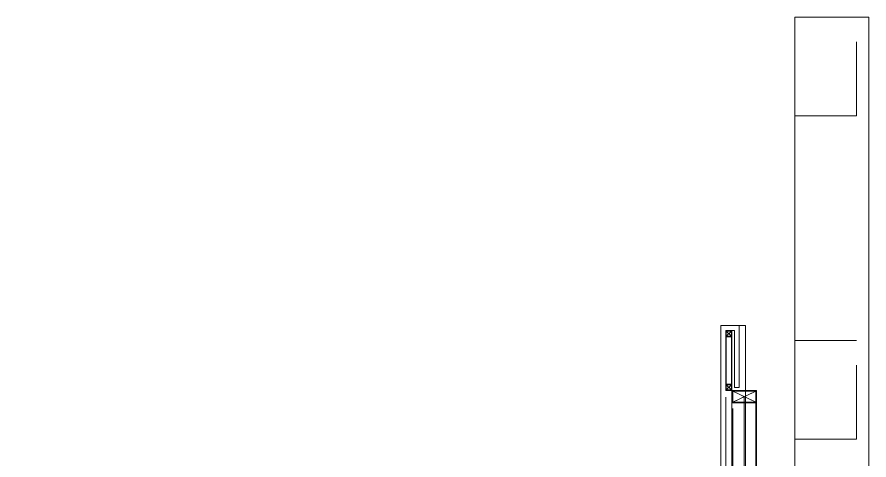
# Model space of a CAD drawing. Header units: millimetres. Extents: x 663313 to 1226001, y 1431724 to 1620898.
# Drawn here: x 663723.854 to 663727.304, y 1524737.584 to 1524739.378 of the extents above; entities that cross this region are included whole.
import ezdxf

# ---------------------------------------------------------------- set-up
doc = ezdxf.new("R2010")
doc.units = ezdxf.units.MM
doc.linetypes.add('XKITLINE00', pattern=[0])
doc.linetypes.add('XKITLINE02', pattern=[4, 2, -2])
doc.layers.add('Part', color=7, linetype='Continuous', lineweight=0)

# ---------------------------------------------------------------- blocks, each defined once
blk = doc.blocks.new('*A25671021')
at = {"layer": 'Part', "color": 7, "linetype": 'XKITLINE00', "lineweight": 0}
for p, q in [((217.067282, 41.815369), (215.067262, 41.815369)), ((215.067282, 18.482036), (215.067282, 41.815369)), ((217.067282, 41.815369), (217.067262, 41.815369)), ((217.067282, 18.482036), (217.067282, 41.815369)), ((217.067282, 18.482036), (215.067262, 18.482036)), ((217.067262, 18.482036), (217.067282, 18.482036))]:
    blk.add_line(p, q, dxfattribs=at)
at = {"layer": 'Part', "color": 7, "linetype": 'XKITLINE02', "lineweight": 0}
for p, q in [((215.067262, 18.482036), (215.067262, 41.815369)), ((215.067262, 41.815369), (215.067282, 41.815369)), ((217.067262, 41.815369), (217.067262, 18.482036)), ((215.067262, 18.482036), (215.067282, 18.482036))]:
    blk.add_line(p, q, dxfattribs=at)
blk = doc.blocks.new('*A25891043')
at = {"layer": 'Part', "color": 7, "linetype": 'XKITLINE02', "lineweight": 0}
for p, q in [((213.067163, 33.482035), (213.067163, 29.548692)), ((213.067163, 33.482035), (213.067174, 33.482035)), ((213.067164, 29.548692), (213.067164, 33.482035)), ((213.067173, 33.482035), (213.067173, 29.548692)), ((213.700497, 29.548691), (213.700497, 33.482035)), ((213.700507, 29.548691), (213.700507, 33.482035)), ((213.73383, 29.54869), (213.73383, 33.482035)), ((213.067164, 29.548692), (213.043483, 28.795206)), ((213.043483, 28.795206), (213.067163, 29.548692)), ((213.043493, 28.795206), (213.067173, 29.548692)), ((213.675566, 28.755438), (213.700497, 29.548691)), ((213.700507, 29.548691), (213.675576, 28.755438)), ((213.73383, 29.54869), (213.708834, 28.753345)), ((194.067159, 17.548711), (194.067149, 17.548711)), ((194.067149, 17.548711), (194.067149, 16.882044)), ((201.820643, 17.57239), (201.067157, 17.548711)), ((201.067157, 17.548711), (201.820642, 17.57239)), ((201.067167, 17.548711), (201.820652, 17.57239)), ((194.067149, 16.915378), (201.067167, 16.915378)), ((194.067149, 16.882044), (194.067159, 16.882044)), ((201.067157, 16.915378), (201.86041, 16.940307)), ((201.862503, 16.907039), (201.067157, 16.882044)), ((201.860419, 16.940307), (201.067167, 16.915378))]:
    blk.add_line(p, q, dxfattribs=at)
at = {"layer": 'Part', "color": 7, "linetype": 'XKITLINE00', "lineweight": 0}
for p, q in [((213.067174, 29.548692), (213.067174, 33.482035)), ((213.067174, 33.482035), (213.73384, 33.482035)), ((213.73384, 29.54869), (213.73384, 33.482035)), ((213.067174, 29.548692), (213.043493, 28.795206)), ((213.708844, 28.753345), (213.73384, 29.54869)), ((194.067159, 17.548711), (201.067167, 17.548711)), ((194.067159, 17.548711), (194.067159, 16.882044)), ((201.820653, 17.57239), (201.067167, 17.548711)), ((194.067149, 16.882044), (201.067167, 16.882044)), ((201.067167, 16.882044), (201.862513, 16.907039))]:
    blk.add_line(p, q, dxfattribs=at)
at = {"layer": 'Part', "color": 7, "linetype": 'XKITLINE02', "lineweight": 0}
for centre, radius in [((201.067157, 29.548718), 12.000007), ((201.067157, 29.548718), 12.000007), ((201.067167, 29.548718), 12.000007), ((201.067157, 29.548718), 12.63334), ((201.067167, 29.548718), 12.63334), ((201.067157, 29.548718), 12.666674)]:
    blk.add_arc(centre, radius, 273.599995, 356.399881, dxfattribs=at)
at = {"layer": 'Part', "color": 7, "linetype": 'XKITLINE00', "lineweight": 0}
for radius in [12.000007, 12.666674]:
    blk.add_arc((201.067167, 29.548718), radius, 273.599995, 356.399881, dxfattribs=at)
blk = doc.blocks.new('*A25901044')
at = {"layer": 'Part', "color": 7, "linetype": 'XKITLINE02', "lineweight": 0}
for p, q in [((213.567163, 33.482035), (213.067157, 33.482035)), ((213.067163, 29.548702), (213.067163, 33.482035)), ((213.567163, 31.815368), (213.567163, 33.482035)), ((213.200491, 33.348701), (213.43383, 33.348701)), ((213.200497, 29.548702), (213.200497, 33.348701)), ((213.43383, 33.348701), (213.433824, 33.348701)), ((213.43383, 31.815368), (213.43383, 33.348701)), ((213.567163, 31.815368), (213.433824, 31.815368)), ((213.567157, 31.815368), (213.567163, 31.815368)), ((213.174518, 28.755143), (213.200497, 29.548702)), ((213.041974, 28.779243), (213.04147, 28.763864)), ((194.067143, 17.548711), (201.067145, 17.548711)), ((194.067149, 17.415378), (194.067149, 17.548711)), ((201.851983, 17.574402), (201.836615, 17.573899)), ((201.067145, 17.415378), (194.067143, 17.415378)), ((201.067145, 17.415378), (201.860703, 17.441354))]:
    blk.add_line(p, q, dxfattribs=at)
at = {"layer": 'Part', "color": 7, "linetype": 'XKITLINE00', "lineweight": 0}
for p, q in [((213.067163, 29.548702), (213.041974, 28.779243)), ((201.836615, 17.573899), (201.067145, 17.548711))]:
    blk.add_line(p, q, dxfattribs=at)
at = {"layer": 'Part', "color": 7, "linetype": 'XKITLINE02', "lineweight": 0}
for radius, start, end in [(12.133324, 273.749874, 356.249995), (11.999991, 355.099156, 356.249995), (11.999991, 351.178762, 352.64676), (11.999991, 347.398658, 348.969935), (11.999991, 343.665304, 345.292924), (11.999991, 339.953197, 341.615701), (11.999991, 336.252532, 337.938229), (11.999991, 332.55873, 334.260466), (11.999991, 328.869371, 330.582359), (11.999991, 325.183051, 326.903842), (11.999991, 321.498902, 323.224829), (11.999991, 317.816358, 319.545209), (11.999991, 314.135034, 315.864838), (11.999991, 310.454658, 312.183519), (11.999991, 306.775035, 308.500981), (11.999991, 303.096019, 304.816839), (11.999991, 299.417498, 301.130528), (11.999991, 295.739389, 297.44118), (11.999991, 292.061625, 293.747392), (11.999991, 288.384151, 290.046746), (11.999991, 284.706926, 286.334666), (11.999991, 281.029914, 282.601354), (11.999991, 273.749874, 274.901092), (11.999991, 277.353087, 278.821322)]:
    blk.add_arc((201.067172, 29.548702), radius, start, end, dxfattribs=at)
at = {"layer": 'Part', "color": 7, "linetype": 'XKITLINE00', "lineweight": 0}
for start, end in [(352.64676, 355.099156), (348.969935, 351.178762), (345.292924, 347.398658), (341.615701, 343.665304), (337.938229, 339.953197), (334.260466, 336.252532), (330.582359, 332.55873), (326.903842, 328.869371), (323.224829, 325.183051), (319.545209, 321.498902), (315.864838, 317.816358), (312.183519, 314.135034), (308.500981, 310.454658), (304.816839, 306.775035), (301.130528, 303.096019), (297.44118, 299.417498), (293.747392, 295.739389), (290.046746, 292.061625), (282.601354, 284.706926), (286.334666, 288.384151), (278.821322, 281.029914), (274.901092, 277.353087)]:
    blk.add_arc((201.067172, 29.548702), 11.999991, start, end, dxfattribs=at)
blk = doc.blocks.new('*A26791133')
at = {"layer": 'Part', "color": 7, "linetype": 'XKITLINE02', "lineweight": 0}
for p, q in [((216.733897, 33.082036), (215.067229, 33.082036)), ((215.06723, 33.082036), (215.06723, 30.415369)), ((216.733897, 30.415369), (216.733897, 33.082036)), ((215.067229, 30.415369), (216.733897, 30.415369))]:
    blk.add_line(p, q, dxfattribs=at)
blk = doc.blocks.new('*A26831137')
at = {"layer": 'Part', "color": 7, "linetype": 'XKITLINE02', "lineweight": 0}
for p, q in [((213.367163, 31.398701), (213.73384, 31.398701)), ((213.367163, 31.398701), (213.367163, 17.248708)), ((213.367167, 31.398701), (213.367167, 26.538553)), ((213.388497, 17.248708), (213.388497, 31.398701)), ((213.3885, 17.248708), (213.3885, 31.398701)), ((214.012497, 31.398701), (214.012497, 17.248708)), ((214.0125, 17.248708), (214.0125, 31.398701)), ((214.03383, 31.398701), (214.03383, 17.248708))]:
    blk.add_line(p, q, dxfattribs=at)
at = {"layer": 'Part', "color": 7, "linetype": 'XKITLINE00', "lineweight": 0}
for p, q in [((213.73384, 31.398701), (214.033833, 31.398701)), ((214.03383, 31.398701), (214.033833, 31.398701)), ((214.033833, 31.398701), (214.033833, 17.248708)), ((213.367167, 26.538553), (213.367167, 17.248708)), ((213.367163, 17.248708), (213.367167, 17.248708)), ((213.367167, 17.248708), (214.033833, 17.248708)), ((214.03383, 17.248708), (214.033833, 17.248708))]:
    blk.add_line(p, q, dxfattribs=at)
blk = doc.blocks.new('*A27051159')
at = {"layer": 'Part', "color": 7, "linetype": 'XKITLINE02', "lineweight": 0}
for p, q in [((213.200497, 33.182035), (213.200495, 33.182035)), ((213.200495, 33.182035), (213.367163, 33.182035)), ((213.200495, 31.898701), (213.200495, 33.182035)), ((213.200497, 33.182035), (213.200497, 31.898701)), ((213.213829, 31.898701), (213.213829, 33.182035)), ((213.21383, 33.182035), (213.21383, 31.898701)), ((213.353829, 31.898701), (213.353829, 33.182035)), ((213.35383, 31.898701), (213.35383, 33.182035)), ((213.367162, 31.898701), (213.367162, 33.182035)), ((213.367163, 33.182035), (213.367163, 31.898701)), ((213.200497, 31.898701), (213.200495, 31.898701)), ((213.367163, 31.898701), (213.200495, 31.898701))]:
    blk.add_line(p, q, dxfattribs=at)
blk = doc.blocks.new('*A27061160')
at = {"layer": 'Part', "color": 7, "linetype": 'XKITLINE02', "lineweight": 0}
for p, q in [((213.36716, 31.732035), (213.73384, 31.732035)), ((213.367167, 31.732035), (213.367167, 31.398701)), ((213.388494, 31.420035), (214.012494, 31.710701)), ((213.388494, 31.710701), (214.012494, 31.420035)), ((213.388494, 31.710701), (213.3885, 31.710701)), ((213.3885, 31.710701), (213.73384, 31.549837)), ((213.3885, 31.710701), (213.73384, 31.710701)), ((213.3885, 31.420035), (213.3885, 31.710701)), ((213.3885, 31.420035), (213.73384, 31.580898)), ((213.36716, 31.398701), (213.367167, 31.398701)), ((213.367167, 31.398701), (213.73384, 31.398701)), ((213.388494, 31.420035), (213.3885, 31.420035)), ((213.3885, 31.420035), (213.73384, 31.420035))]:
    blk.add_line(p, q, dxfattribs=at)
at = {"layer": 'Part', "color": 7, "linetype": 'XKITLINE00', "lineweight": 0}
for p, q in [((213.73384, 31.732035), (214.033833, 31.732035)), ((213.73384, 31.580898), (214.0125, 31.710701)), ((213.73384, 31.710701), (214.0125, 31.710701)), ((213.73384, 31.549837), (214.0125, 31.420035)), ((214.012494, 31.710701), (214.0125, 31.710701)), ((214.0125, 31.710701), (214.0125, 31.420035)), ((214.033833, 31.398701), (214.033833, 31.732035)), ((213.73384, 31.420035), (214.0125, 31.420035)), ((213.73384, 31.398701), (214.033833, 31.398701)), ((214.012494, 31.420035), (214.0125, 31.420035))]:
    blk.add_line(p, q, dxfattribs=at)
blk = doc.blocks.new('*A27071161')
at = {"layer": 'Part', "color": 7, "linetype": 'XKITLINE02', "lineweight": 0}
for p, q in [((213.200494, 31.898701), (213.2005, 31.898701)), ((213.367167, 31.898701), (213.2005, 31.898701)), ((213.2005, 31.898701), (213.2005, 31.732035)), ((213.213827, 31.745368), (213.353827, 31.885368)), ((213.213827, 31.885368), (213.353827, 31.745368)), ((213.213827, 31.885368), (213.213833, 31.885368)), ((213.213827, 31.745368), (213.213833, 31.745368)), ((213.353833, 31.745368), (213.213833, 31.885368)), ((213.213833, 31.745368), (213.353833, 31.885368)), ((213.213833, 31.745368), (213.213833, 31.885368)), ((213.213833, 31.885368), (213.353833, 31.885368)), ((213.353833, 31.745368), (213.213833, 31.745368)), ((213.353827, 31.885368), (213.353833, 31.885368)), ((213.353827, 31.745368), (213.353833, 31.745368)), ((213.353833, 31.885368), (213.353833, 31.745368)), ((213.367167, 31.732035), (213.367167, 31.898701)), ((213.200494, 31.732035), (213.367167, 31.732035))]:
    blk.add_line(p, q, dxfattribs=at)
blk = doc.blocks.new('*A27081162')
at = {"layer": 'Part', "color": 7, "linetype": 'XKITLINE02', "lineweight": 0}
for p, q in [((213.200491, 33.348701), (213.200497, 33.348701)), ((213.200491, 33.182035), (213.367163, 33.182035)), ((213.367163, 33.348701), (213.200497, 33.348701)), ((213.200497, 33.348701), (213.200497, 33.182035)), ((213.213824, 33.195368), (213.353824, 33.335368)), ((213.213824, 33.335368), (213.353824, 33.195368)), ((213.213824, 33.335368), (213.21383, 33.335368)), ((213.213824, 33.195368), (213.21383, 33.195368)), ((213.35383, 33.195368), (213.21383, 33.335368)), ((213.21383, 33.195368), (213.35383, 33.335368)), ((213.21383, 33.195368), (213.21383, 33.335368)), ((213.21383, 33.335368), (213.35383, 33.335368)), ((213.35383, 33.195368), (213.21383, 33.195368)), ((213.353824, 33.335368), (213.35383, 33.335368)), ((213.353824, 33.195368), (213.35383, 33.195368)), ((213.35383, 33.335368), (213.35383, 33.195368)), ((213.367163, 33.182035), (213.367163, 33.348701))]:
    blk.add_line(p, q, dxfattribs=at)
blk = doc.blocks.new('*A27091163')
at = {"layer": 'Part', "color": 7, "linetype": 'XKITLINE02', "lineweight": 0}
for p, q in [((216.733913, 41.815369), (215.067245, 41.815369)), ((215.067246, 41.815369), (215.067246, 39.148703)), ((216.733913, 39.148703), (216.733913, 41.815369)), ((215.067245, 39.148703), (216.733913, 39.148703))]:
    blk.add_line(p, q, dxfattribs=at)

msp = doc.modelspace()

# ---------------------------------------------------------------- block references
at = {"color": 7, "lineweight": 0, "xscale": 0.15, "yscale": 0.15, "zscale": 0.15}
for name in ['*A25671021', '*A27091163', '*A25891043', '*A25901044', '*A27081162', '*A27051159', '*A26791133', '*A27071161', '*A27061160', '*A26831137']:
    msp.add_blockref(name, (663694.7436, 1524733.1057), dxfattribs=at)

doc.saveas('drawing.dxf')
